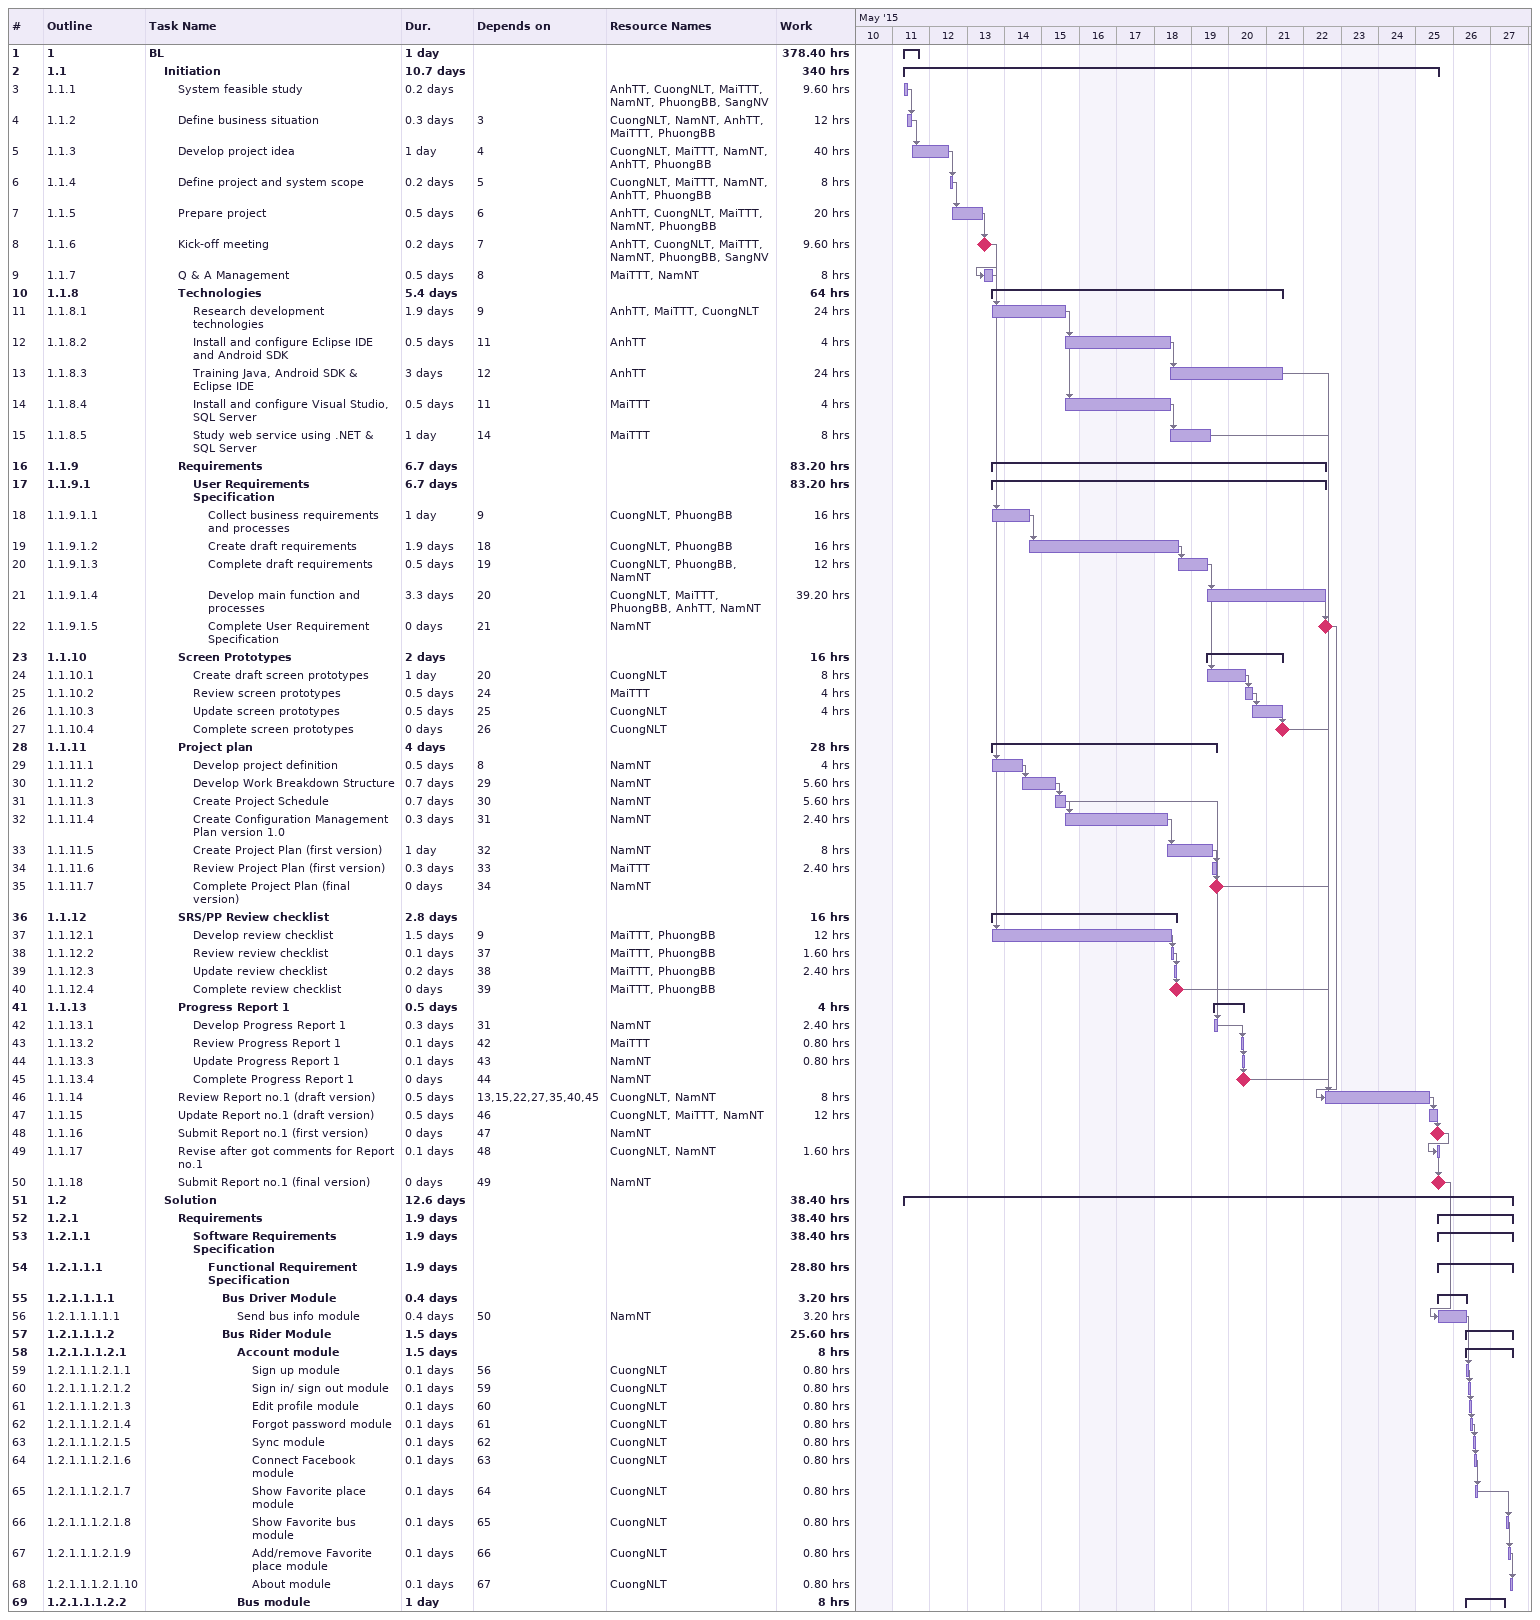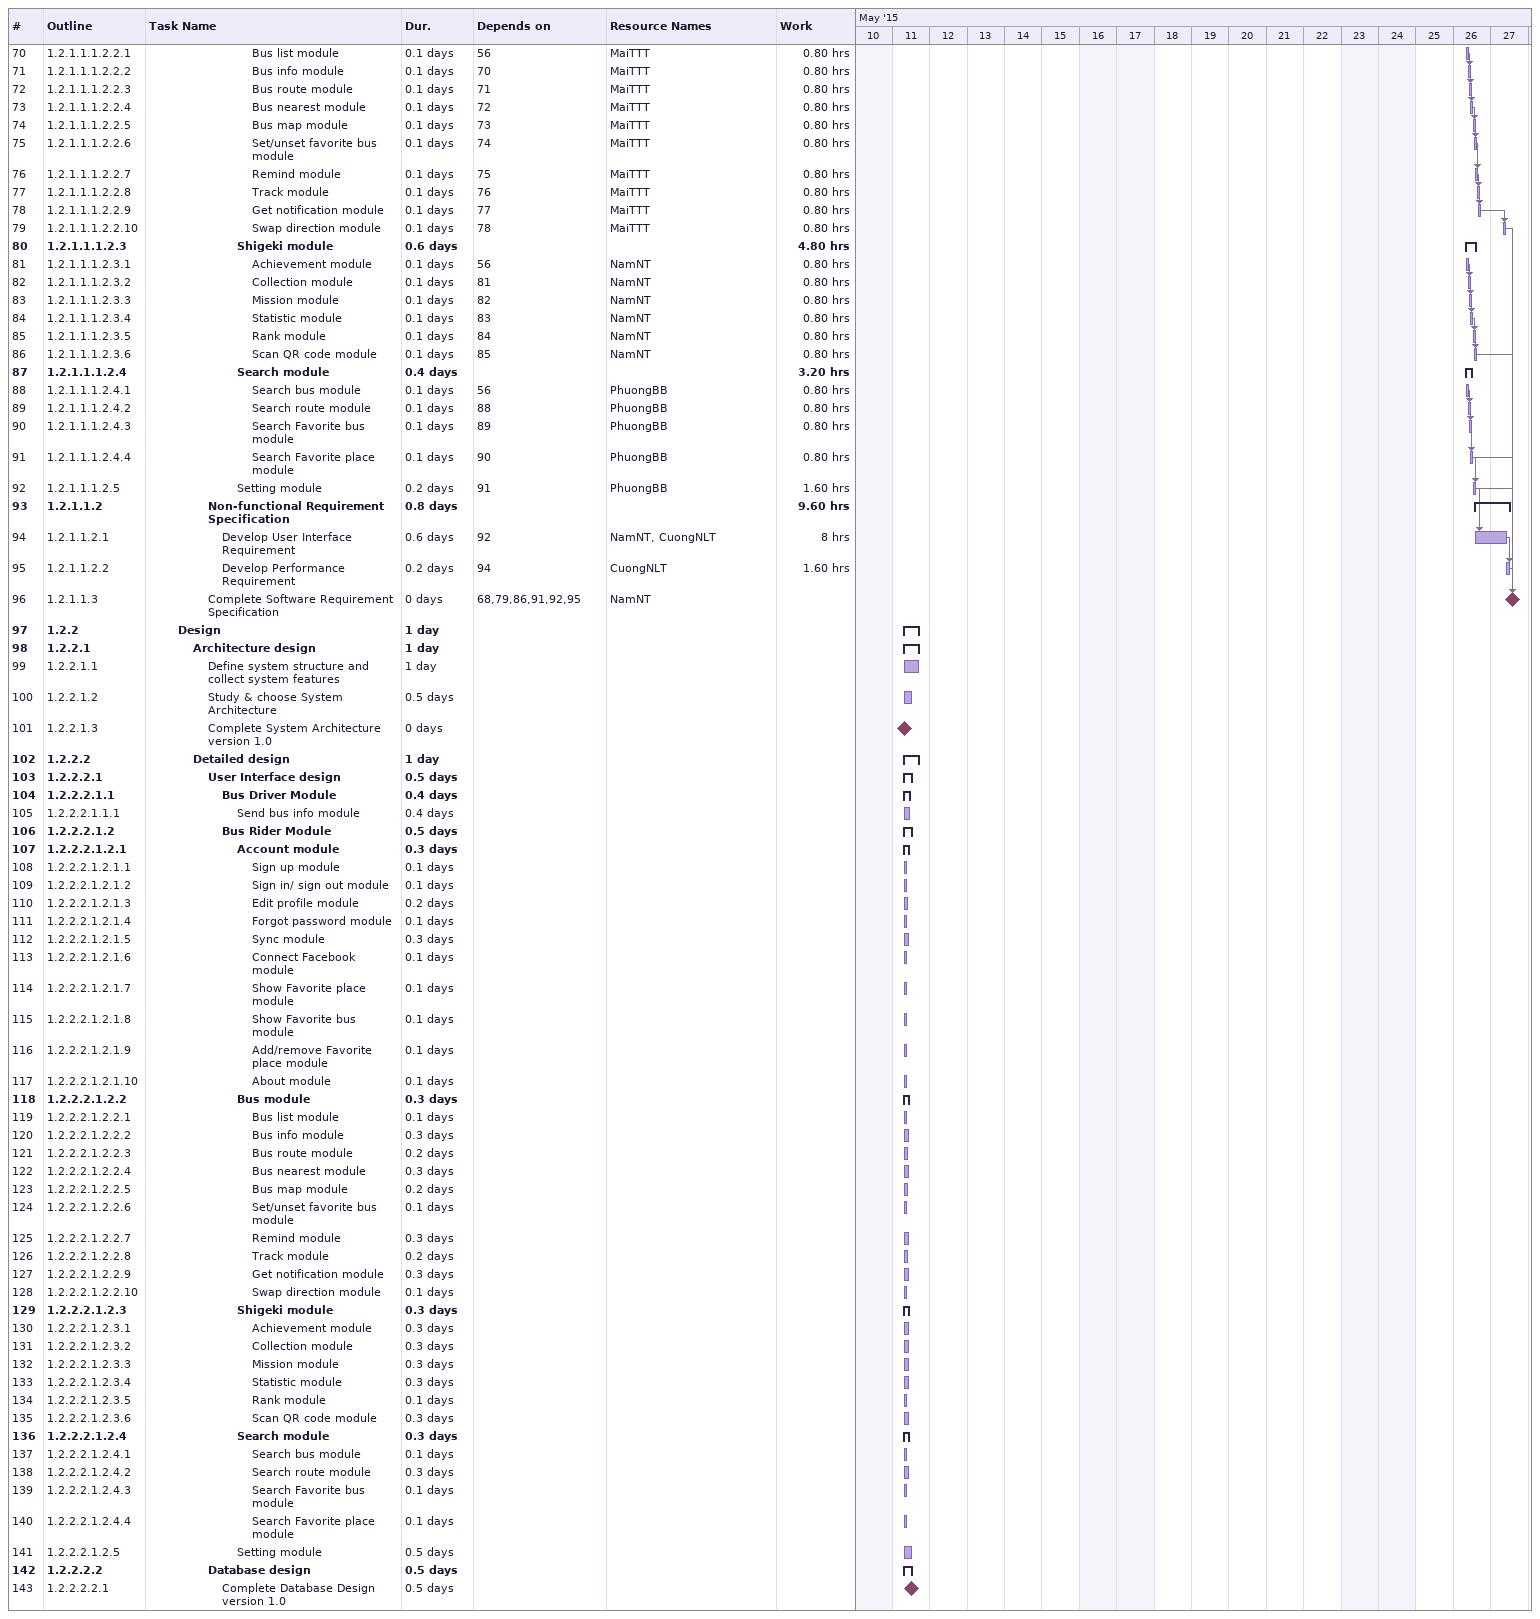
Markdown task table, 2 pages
| ID | WBS | Task | Duration | Start | Finish | Predecessors | Resources | Work (h) |
|---|---|---|---|---|---|---|---|---|
| 1 | 1 | **BL** | 1d | 2015-05-11 | 2015-05-11 |  |  | 378.40 |
| 2 | 1.1 | **Initiation** | 10.7d | 2015-05-11 | 2015-05-25 |  |  | 340 |
| 3 | 1.1.1 | System feasible study | 0.2d | 2015-05-11 | 2015-05-11 |  | AnhTT, CuongNLT, MaiTTT, NamNT, PhuongBB, SangNV | 9.60 |
| 4 | 1.1.2 | Define business situation | 0.3d | 2015-05-11 | 2015-05-11 | 3 | CuongNLT, NamNT, AnhTT, MaiTTT, PhuongBB | 12 |
| 5 | 1.1.3 | Develop project idea | 1d | 2015-05-11 | 2015-05-12 | 4 | CuongNLT, MaiTTT, NamNT, AnhTT, PhuongBB | 40 |
| 6 | 1.1.4 | Define project and system scope | 0.2d | 2015-05-12 | 2015-05-12 | 5 | CuongNLT, MaiTTT, NamNT, AnhTT, PhuongBB | 8 |
| 7 | 1.1.5 | Prepare project | 0.5d | 2015-05-12 | 2015-05-13 | 6 | AnhTT, CuongNLT, MaiTTT, NamNT, PhuongBB | 20 |
| 8 | 1.1.6 | Kick-off meeting | 0.2d | 2015-05-13 | 2015-05-13 | 7 | AnhTT, CuongNLT, MaiTTT, NamNT, PhuongBB, SangNV | 9.60 |
| 9 | 1.1.7 | Q & A Management | 0.5d | 2015-05-13 | 2015-05-13 | 8 | MaiTTT, NamNT | 8 |
| 10 | 1.1.8 | **Technologies** | 5.4d | 2015-05-13 | 2015-05-21 |  |  | 64 |
| 11 | 1.1.8.1 | Research development technologies | 1.9d | 2015-05-13 | 2015-05-15 | 9 | AnhTT, MaiTTT, CuongNLT | 24 |
| 12 | 1.1.8.2 | Install and configure Eclipse IDE and Android SDK | 0.5d | 2015-05-15 | 2015-05-18 | 11 | AnhTT | 4 |
| 13 | 1.1.8.3 | Training Java, Android SDK & Eclipse IDE | 3d | 2015-05-18 | 2015-05-21 | 12 | AnhTT | 24 |
| 14 | 1.1.8.4 | Install and configure Visual Studio, SQL Server | 0.5d | 2015-05-15 | 2015-05-18 | 11 | MaiTTT | 4 |
| 15 | 1.1.8.5 | Study web service using .NET & SQL Server | 1d | 2015-05-18 | 2015-05-19 | 14 | MaiTTT | 8 |
| 16 | 1.1.9 | **Requirements** | 6.7d | 2015-05-13 | 2015-05-22 |  |  | 83.20 |
| 17 | 1.1.9.1 | **User Requirements Specification** | 6.7d | 2015-05-13 | 2015-05-22 |  |  | 83.20 |
| 18 | 1.1.9.1.1 | Collect business requirements and processes | 1d | 2015-05-13 | 2015-05-14 | 9 | CuongNLT, PhuongBB | 16 |
| 19 | 1.1.9.1.2 | Create draft requirements | 1.9d | 2015-05-14 | 2015-05-18 | 18 | CuongNLT, PhuongBB | 16 |
| 20 | 1.1.9.1.3 | Complete draft requirements | 0.5d | 2015-05-18 | 2015-05-19 | 19 | CuongNLT, PhuongBB, NamNT | 12 |
| 21 | 1.1.9.1.4 | Develop main function and processes | 3.3d | 2015-05-19 | 2015-05-22 | 20 | CuongNLT, MaiTTT, PhuongBB, AnhTT, NamNT | 39.20 |
| 22 | 1.1.9.1.5 | Complete User Requirement Specification | 0d | 2015-05-22 | 2015-05-22 | 21 | NamNT |  |
| 23 | 1.1.10 | **Screen Prototypes** | 2d | 2015-05-19 | 2015-05-21 |  |  | 16 |
| 24 | 1.1.10.1 | Create draft screen prototypes | 1d | 2015-05-19 | 2015-05-20 | 20 | CuongNLT | 8 |
| 25 | 1.1.10.2 | Review screen prototypes | 0.5d | 2015-05-20 | 2015-05-20 | 24 | MaiTTT | 4 |
| 26 | 1.1.10.3 | Update screen prototypes | 0.5d | 2015-05-20 | 2015-05-21 | 25 | CuongNLT | 4 |
| 27 | 1.1.10.4 | Complete screen prototypes | 0d | 2015-05-21 | 2015-05-21 | 26 | CuongNLT |  |
| 28 | 1.1.11 | **Project plan** | 4d | 2015-05-13 | 2015-05-19 |  |  | 28 |
| 29 | 1.1.11.1 | Develop project definition | 0.5d | 2015-05-13 | 2015-05-14 | 8 | NamNT | 4 |
| 30 | 1.1.11.2 | Develop Work Breakdown Structure | 0.7d | 2015-05-14 | 2015-05-15 | 29 | NamNT | 5.60 |
| 31 | 1.1.11.3 | Create Project Schedule | 0.7d | 2015-05-15 | 2015-05-15 | 30 | NamNT | 5.60 |
| 32 | 1.1.11.4 | Create Configuration Management Plan version 1.0 | 0.3d | 2015-05-15 | 2015-05-18 | 31 | NamNT | 2.40 |
| 33 | 1.1.11.5 | Create Project Plan (first version) | 1d | 2015-05-18 | 2015-05-19 | 32 | NamNT | 8 |
| 34 | 1.1.11.6 | Review Project Plan (first version) | 0.3d | 2015-05-19 | 2015-05-19 | 33 | MaiTTT | 2.40 |
| 35 | 1.1.11.7 | Complete Project Plan (final version) | 0d | 2015-05-19 | 2015-05-19 | 34 | NamNT |  |
| 36 | 1.1.12 | **SRS/PP Review checklist** | 2.8d | 2015-05-13 | 2015-05-18 |  |  | 16 |
| 37 | 1.1.12.1 | Develop review checklist | 1.5d | 2015-05-13 | 2015-05-18 | 9 | MaiTTT, PhuongBB | 12 |
| 38 | 1.1.12.2 | Review review checklist | 0.1d | 2015-05-18 | 2015-05-18 | 37 | MaiTTT, PhuongBB | 1.60 |
| 39 | 1.1.12.3 | Update review checklist | 0.2d | 2015-05-18 | 2015-05-18 | 38 | MaiTTT, PhuongBB | 2.40 |
| 40 | 1.1.12.4 | Complete review checklist | 0d | 2015-05-18 | 2015-05-18 | 39 | MaiTTT, PhuongBB |  |
| 41 | 1.1.13 | **Progress Report 1** | 0.5d | 2015-05-19 | 2015-05-20 |  |  | 4 |
| 42 | 1.1.13.1 | Develop Progress Report 1 | 0.3d | 2015-05-19 | 2015-05-19 | 31 | NamNT | 2.40 |
| 43 | 1.1.13.2 | Review Progress Report 1 | 0.1d | 2015-05-20 | 2015-05-20 | 42 | MaiTTT | 0.80 |
| 44 | 1.1.13.3 | Update Progress Report 1 | 0.1d | 2015-05-20 | 2015-05-20 | 43 | NamNT | 0.80 |
| 45 | 1.1.13.4 | Complete Progress Report 1 | 0d | 2015-05-20 | 2015-05-20 | 44 | NamNT |  |
| 46 | 1.1.14 | Review Report no.1 (draft version) | 0.5d | 2015-05-22 | 2015-05-25 | 13, 15, 22, 27, 35, 40, 45 | CuongNLT, NamNT | 8 |
| 47 | 1.1.15 | Update Report no.1 (draft version) | 0.5d | 2015-05-25 | 2015-05-25 | 46 | CuongNLT, MaiTTT, NamNT | 12 |
| 48 | 1.1.16 | Submit Report no.1 (first version) | 0d | 2015-05-25 | 2015-05-25 | 47 | NamNT |  |
| 49 | 1.1.17 | Revise after got comments for Report no.1 | 0.1d | 2015-05-25 | 2015-05-25 | 48 | CuongNLT, NamNT | 1.60 |
| 50 | 1.1.18 | Submit Report no.1 (final version) | 0d | 2015-05-25 | 2015-05-25 | 49 | NamNT |  |
| 51 | 1.2 | **Solution** | 12.6d | 2015-05-11 | 2015-05-27 |  |  | 38.40 |
| 52 | 1.2.1 | **Requirements** | 1.9d | 2015-05-25 | 2015-05-27 |  |  | 38.40 |
| 53 | 1.2.1.1 | **Software Requirements Specification** | 1.9d | 2015-05-25 | 2015-05-27 |  |  | 38.40 |
| 54 | 1.2.1.1.1 | **Functional Requirement Specification** | 1.9d | 2015-05-25 | 2015-05-27 |  |  | 28.80 |
| 55 | 1.2.1.1.1.1 | **Bus Driver Module** | 0.4d | 2015-05-25 | 2015-05-26 |  |  | 3.20 |
| 56 | 1.2.1.1.1.1.1 | Send bus info module | 0.4d | 2015-05-25 | 2015-05-26 | 50 | NamNT | 3.20 |
| 57 | 1.2.1.1.1.2 | **Bus Rider Module** | 1.5d | 2015-05-26 | 2015-05-27 |  |  | 25.60 |
| 58 | 1.2.1.1.1.2.1 | **Account module** | 1.5d | 2015-05-26 | 2015-05-27 |  |  | 8 |
| 59 | 1.2.1.1.1.2.1.1 | Sign up module | 0.1d | 2015-05-26 | 2015-05-26 | 56 | CuongNLT | 0.80 |
| 60 | 1.2.1.1.1.2.1.2 | Sign in/ sign out module | 0.1d | 2015-05-26 | 2015-05-26 | 59 | CuongNLT | 0.80 |
| 61 | 1.2.1.1.1.2.1.3 | Edit profile module | 0.1d | 2015-05-26 | 2015-05-26 | 60 | CuongNLT | 0.80 |
| 62 | 1.2.1.1.1.2.1.4 | Forgot password module | 0.1d | 2015-05-26 | 2015-05-26 | 61 | CuongNLT | 0.80 |
| 63 | 1.2.1.1.1.2.1.5 | Sync module | 0.1d | 2015-05-26 | 2015-05-26 | 62 | CuongNLT | 0.80 |
| 64 | 1.2.1.1.1.2.1.6 | Connect Facebook module | 0.1d | 2015-05-26 | 2015-05-26 | 63 | CuongNLT | 0.80 |
| 65 | 1.2.1.1.1.2.1.7 | Show Favorite place module | 0.1d | 2015-05-26 | 2015-05-26 | 64 | CuongNLT | 0.80 |
| 66 | 1.2.1.1.1.2.1.8 | Show Favorite bus module | 0.1d | 2015-05-27 | 2015-05-27 | 65 | CuongNLT | 0.80 |
| 67 | 1.2.1.1.1.2.1.9 | Add/remove Favorite place module | 0.1d | 2015-05-27 | 2015-05-27 | 66 | CuongNLT | 0.80 |
| 68 | 1.2.1.1.1.2.1.10 | About module | 0.1d | 2015-05-27 | 2015-05-27 | 67 | CuongNLT | 0.80 |
| 69 | 1.2.1.1.1.2.2 | **Bus module** | 1d | 2015-05-26 | 2015-05-27 |  |  | 8 |
| 70 | 1.2.1.1.1.2.2.1 | Bus list module | 0.1d | 2015-05-26 | 2015-05-26 | 56 | MaiTTT | 0.80 |
| 71 | 1.2.1.1.1.2.2.2 | Bus info module | 0.1d | 2015-05-26 | 2015-05-26 | 70 | MaiTTT | 0.80 |
| 72 | 1.2.1.1.1.2.2.3 | Bus route module | 0.1d | 2015-05-26 | 2015-05-26 | 71 | MaiTTT | 0.80 |
| 73 | 1.2.1.1.1.2.2.4 | Bus nearest module | 0.1d | 2015-05-26 | 2015-05-26 | 72 | MaiTTT | 0.80 |
| 74 | 1.2.1.1.1.2.2.5 | Bus map module | 0.1d | 2015-05-26 | 2015-05-26 | 73 | MaiTTT | 0.80 |
| 75 | 1.2.1.1.1.2.2.6 | Set/unset favorite bus module | 0.1d | 2015-05-26 | 2015-05-26 | 74 | MaiTTT | 0.80 |
| 76 | 1.2.1.1.1.2.2.7 | Remind module | 0.1d | 2015-05-26 | 2015-05-26 | 75 | MaiTTT | 0.80 |
| 77 | 1.2.1.1.1.2.2.8 | Track module | 0.1d | 2015-05-26 | 2015-05-26 | 76 | MaiTTT | 0.80 |
| 78 | 1.2.1.1.1.2.2.9 | Get notification module | 0.1d | 2015-05-26 | 2015-05-26 | 77 | MaiTTT | 0.80 |
| 79 | 1.2.1.1.1.2.2.10 | Swap direction module | 0.1d | 2015-05-27 | 2015-05-27 | 78 | MaiTTT | 0.80 |
| 80 | 1.2.1.1.1.2.3 | **Shigeki module** | 0.6d | 2015-05-26 | 2015-05-26 |  |  | 4.80 |
| 81 | 1.2.1.1.1.2.3.1 | Achievement module | 0.1d | 2015-05-26 | 2015-05-26 | 56 | NamNT | 0.80 |
| 82 | 1.2.1.1.1.2.3.2 | Collection module | 0.1d | 2015-05-26 | 2015-05-26 | 81 | NamNT | 0.80 |
| 83 | 1.2.1.1.1.2.3.3 | Mission module | 0.1d | 2015-05-26 | 2015-05-26 | 82 | NamNT | 0.80 |
| 84 | 1.2.1.1.1.2.3.4 | Statistic module | 0.1d | 2015-05-26 | 2015-05-26 | 83 | NamNT | 0.80 |
| 85 | 1.2.1.1.1.2.3.5 | Rank module | 0.1d | 2015-05-26 | 2015-05-26 | 84 | NamNT | 0.80 |
| 86 | 1.2.1.1.1.2.3.6 | Scan QR code module | 0.1d | 2015-05-26 | 2015-05-26 | 85 | NamNT | 0.80 |
| 87 | 1.2.1.1.1.2.4 | **Search module** | 0.4d | 2015-05-26 | 2015-05-26 |  |  | 3.20 |
| 88 | 1.2.1.1.1.2.4.1 | Search bus module | 0.1d | 2015-05-26 | 2015-05-26 | 56 | PhuongBB | 0.80 |
| 89 | 1.2.1.1.1.2.4.2 | Search route module | 0.1d | 2015-05-26 | 2015-05-26 | 88 | PhuongBB | 0.80 |
| 90 | 1.2.1.1.1.2.4.3 | Search Favorite bus module | 0.1d | 2015-05-26 | 2015-05-26 | 89 | PhuongBB | 0.80 |
| 91 | 1.2.1.1.1.2.4.4 | Search Favorite place module | 0.1d | 2015-05-26 | 2015-05-26 | 90 | PhuongBB | 0.80 |
| 92 | 1.2.1.1.1.2.5 | Setting module | 0.2d | 2015-05-26 | 2015-05-26 | 91 | PhuongBB | 1.60 |
| 93 | 1.2.1.1.2 | **Non-functional Requirement Specification** | 0.8d | 2015-05-26 | 2015-05-27 |  |  | 9.60 |
| 94 | 1.2.1.1.2.1 | Develop User Interface Requirement | 0.6d | 2015-05-26 | 2015-05-27 | 92 | NamNT, CuongNLT | 8 |
| 95 | 1.2.1.1.2.2 | Develop Performance Requirement | 0.2d | 2015-05-27 | 2015-05-27 | 94 | CuongNLT | 1.60 |
| 96 | 1.2.1.1.3 | Complete Software Requirement Specification | 0d | 2015-05-27 | 2015-05-27 | 68, 79, 86, 91, 92, 95 | NamNT |  |
| 97 | 1.2.2 | **Design** | 1d | 2015-05-11 | 2015-05-11 |  |  |  |
| 98 | 1.2.2.1 | **Architecture design** | 1d | 2015-05-11 | 2015-05-11 |  |  |  |
| 99 | 1.2.2.1.1 | Define system structure and collect system features | 1d | 2015-05-11 | 2015-05-11 |  |  |  |
| 100 | 1.2.2.1.2 | Study & choose System Architecture | 0.5d | 2015-05-11 | 2015-05-11 |  |  |  |
| 101 | 1.2.2.1.3 | Complete System Architecture version 1.0 | 0d | 2015-05-11 | 2015-05-11 |  |  |  |
| 102 | 1.2.2.2 | **Detailed design** | 1d | 2015-05-11 | 2015-05-11 |  |  |  |
| 103 | 1.2.2.2.1 | **User Interface design** | 0.5d | 2015-05-11 | 2015-05-11 |  |  |  |
| 104 | 1.2.2.2.1.1 | **Bus Driver Module** | 0.4d | 2015-05-11 | 2015-05-11 |  |  |  |
| 105 | 1.2.2.2.1.1.1 | Send bus info module | 0.4d | 2015-05-11 | 2015-05-11 |  |  |  |
| 106 | 1.2.2.2.1.2 | **Bus Rider Module** | 0.5d | 2015-05-11 | 2015-05-11 |  |  |  |
| 107 | 1.2.2.2.1.2.1 | **Account module** | 0.3d | 2015-05-11 | 2015-05-11 |  |  |  |
| 108 | 1.2.2.2.1.2.1.1 | Sign up module | 0.1d | 2015-05-11 | 2015-05-11 |  |  |  |
| 109 | 1.2.2.2.1.2.1.2 | Sign in/ sign out module | 0.1d | 2015-05-11 | 2015-05-11 |  |  |  |
| 110 | 1.2.2.2.1.2.1.3 | Edit profile module | 0.2d | 2015-05-11 | 2015-05-11 |  |  |  |
| 111 | 1.2.2.2.1.2.1.4 | Forgot password module | 0.1d | 2015-05-11 | 2015-05-11 |  |  |  |
| 112 | 1.2.2.2.1.2.1.5 | Sync module | 0.3d | 2015-05-11 | 2015-05-11 |  |  |  |
| 113 | 1.2.2.2.1.2.1.6 | Connect Facebook module | 0.1d | 2015-05-11 | 2015-05-11 |  |  |  |
| 114 | 1.2.2.2.1.2.1.7 | Show Favorite place module | 0.1d | 2015-05-11 | 2015-05-11 |  |  |  |
| 115 | 1.2.2.2.1.2.1.8 | Show Favorite bus module | 0.1d | 2015-05-11 | 2015-05-11 |  |  |  |
| 116 | 1.2.2.2.1.2.1.9 | Add/remove Favorite place module | 0.1d | 2015-05-11 | 2015-05-11 |  |  |  |
| 117 | 1.2.2.2.1.2.1.10 | About module | 0.1d | 2015-05-11 | 2015-05-11 |  |  |  |
| 118 | 1.2.2.2.1.2.2 | **Bus module** | 0.3d | 2015-05-11 | 2015-05-11 |  |  |  |
| 119 | 1.2.2.2.1.2.2.1 | Bus list module | 0.1d | 2015-05-11 | 2015-05-11 |  |  |  |
| 120 | 1.2.2.2.1.2.2.2 | Bus info module | 0.3d | 2015-05-11 | 2015-05-11 |  |  |  |
| 121 | 1.2.2.2.1.2.2.3 | Bus route module | 0.2d | 2015-05-11 | 2015-05-11 |  |  |  |
| 122 | 1.2.2.2.1.2.2.4 | Bus nearest module | 0.3d | 2015-05-11 | 2015-05-11 |  |  |  |
| 123 | 1.2.2.2.1.2.2.5 | Bus map module | 0.2d | 2015-05-11 | 2015-05-11 |  |  |  |
| 124 | 1.2.2.2.1.2.2.6 | Set/unset favorite bus module | 0.1d | 2015-05-11 | 2015-05-11 |  |  |  |
| 125 | 1.2.2.2.1.2.2.7 | Remind module | 0.3d | 2015-05-11 | 2015-05-11 |  |  |  |
| 126 | 1.2.2.2.1.2.2.8 | Track module | 0.2d | 2015-05-11 | 2015-05-11 |  |  |  |
| 127 | 1.2.2.2.1.2.2.9 | Get notification module | 0.3d | 2015-05-11 | 2015-05-11 |  |  |  |
| 128 | 1.2.2.2.1.2.2.10 | Swap direction module | 0.1d | 2015-05-11 | 2015-05-11 |  |  |  |
| 129 | 1.2.2.2.1.2.3 | **Shigeki module** | 0.3d | 2015-05-11 | 2015-05-11 |  |  |  |
| 130 | 1.2.2.2.1.2.3.1 | Achievement module | 0.3d | 2015-05-11 | 2015-05-11 |  |  |  |
| 131 | 1.2.2.2.1.2.3.2 | Collection module | 0.3d | 2015-05-11 | 2015-05-11 |  |  |  |
| 132 | 1.2.2.2.1.2.3.3 | Mission module | 0.3d | 2015-05-11 | 2015-05-11 |  |  |  |
| 133 | 1.2.2.2.1.2.3.4 | Statistic module | 0.3d | 2015-05-11 | 2015-05-11 |  |  |  |
| 134 | 1.2.2.2.1.2.3.5 | Rank module | 0.1d | 2015-05-11 | 2015-05-11 |  |  |  |
| 135 | 1.2.2.2.1.2.3.6 | Scan QR code module | 0.3d | 2015-05-11 | 2015-05-11 |  |  |  |
| 136 | 1.2.2.2.1.2.4 | **Search module** | 0.3d | 2015-05-11 | 2015-05-11 |  |  |  |
| 137 | 1.2.2.2.1.2.4.1 | Search bus module | 0.1d | 2015-05-11 | 2015-05-11 |  |  |  |
| 138 | 1.2.2.2.1.2.4.2 | Search route module | 0.3d | 2015-05-11 | 2015-05-11 |  |  |  |
| 139 | 1.2.2.2.1.2.4.3 | Search Favorite bus module | 0.1d | 2015-05-11 | 2015-05-11 |  |  |  |
| 140 | 1.2.2.2.1.2.4.4 | Search Favorite place module | 0.1d | 2015-05-11 | 2015-05-11 |  |  |  |
| 141 | 1.2.2.2.1.2.5 | Setting module | 0.5d | 2015-05-11 | 2015-05-11 |  |  |  |
| 142 | 1.2.2.2.2 | **Database design** | 0.5d | 2015-05-11 | 2015-05-11 |  |  |  |
| 143 | 1.2.2.2.2.1 | Complete Database Design version 1.0 | 0.5d | 2015-05-11 | 2015-05-11 |  |  |  |
